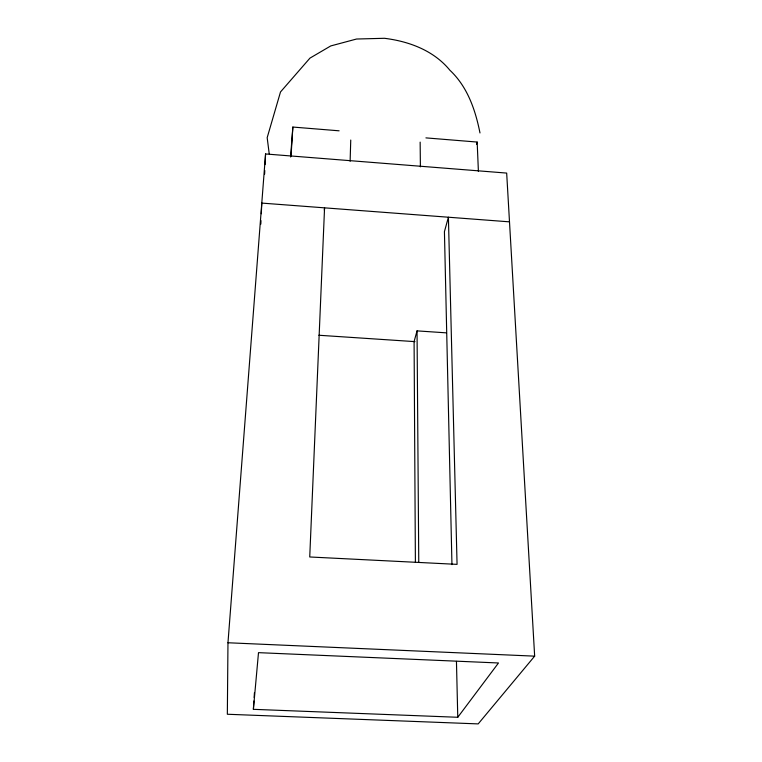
<?xml version="1.0" encoding="UTF-8"?>
<svg xmlns="http://www.w3.org/2000/svg" width="762" height="762" viewBox="0 0 762 762"><rect width="100%" height="100%" fill="white"/><g stroke="black" fill="none" stroke-linecap="round" stroke-linejoin="round"><path stroke-width="1.14" d="M227.971 642.757L227.343 714.251L478.184 723.9L534.657 656.149L506.673 173.079L265.567 153.962L227.971 642.757L534.657 656.149M350.12 161.277L350.749 140.046M260.833 224.123L260.995 220.618M261.299 213.76L261.785 203.092L509.502 221.847M264.624 174.069L264.785 170.526M265.062 164.611L265.567 153.962M291.008 156.591L292.856 127.054L339.119 130.816M253.375 709.327L258.499 652.653L498.491 662.978L457.772 717.28L253.375 709.327L253.908 701.03M254.137 697.468L254.432 692.725M290.589 156.962L292.856 127.054M324.288 210.112L324.564 207.845L309.734 556.974L457.067 564.366L448.408 217.218L444.427 231.648L451.952 564.623M446.351 332.851L417.043 330.879L414.09 341.567L415.395 562.261M476.526 144.294L477.164 142.056L425.92 137.884M318.878 335.251L414.966 341.633M479.984 132.959C475.383 109.871 467.477 86.706 449.866 70.209C433.73 50.492 409.108 41.377 384.458 38.291L356.549 39.024L330.765 45.93L309.963 58.112L280.502 91.964L267.176 137.665L269.215 153.772M477.164 142.056L478.403 171.44M456.448 661.359L457.772 717.28M420.148 142.123L420.395 166.84M417.043 330.879L418.767 562.442"/></g></svg>
